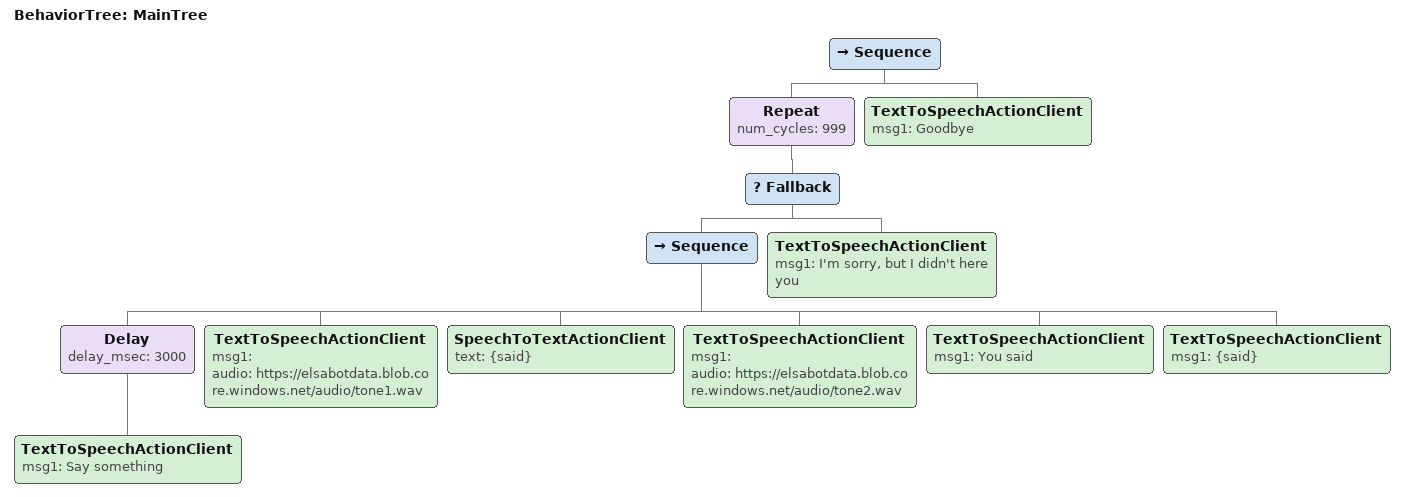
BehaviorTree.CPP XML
<root BTCPP_format="4" main_tree_to_execute="MainTree">
	<BehaviorTree ID="MainTree">
		<Sequence>
			<Repeat num_cycles="999">
			<Fallback>
				<Sequence>
					<Delay delay_msec="3000">
	          		<TextToSpeechActionClient msg1="Say something" />
					</Delay>
	          		<TextToSpeechActionClient msg1="" audio="https://elsabotdata.blob.core.windows.net/audio/tone1.wav"/>
					<SpeechToTextActionClient text="{said}" />
	          		<TextToSpeechActionClient msg1="" audio="https://elsabotdata.blob.core.windows.net/audio/tone2.wav"/>
					<TextToSpeechActionClient msg1="You said" />
					<TextToSpeechActionClient msg1="{said}" />
				</Sequence>

				<TextToSpeechActionClient msg1="I'm sorry, but I didn't here you" />
			</Fallback>
			</Repeat>
			<TextToSpeechActionClient msg1="Goodbye" />
		</Sequence>
	</BehaviorTree>
</root>
